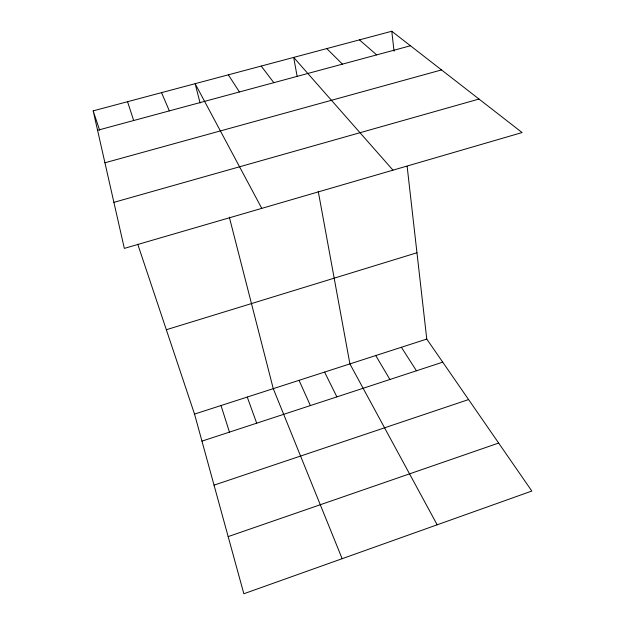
<?xml version="1.0" encoding="UTF-8"?>
<svg xmlns="http://www.w3.org/2000/svg" width="625" height="625" viewBox="0 0 625 625"><rect width="100%" height="100%" fill="white"/><g stroke="black" fill="none" stroke-linecap="round" stroke-linejoin="round"><path stroke-width="0.94" d="M228.164 536.602L498.648 443.055M214.039 485.148L468.586 399.562M201.961 441.133L442.734 362.164M194.531 414.086L426.773 339.078L531.828 491.047L243.852 593.75L194.531 414.086L137.75 244.219M166.336 329.727L416.961 252.758M113.898 202.352L478.992 99.047M104.93 162.781L441.531 69.922M97.57 130.273L410.453 45.766M93.172 110.867L391.781 31.25L522.102 132.555L124.328 248.391L93.172 110.867L99.625 130.172M359.453 39.867L376.656 54.891M326.75 48.586L342.445 64.133M392.984 170.156L293.672 57.406L297.156 76.43M261.195 66.07L273.82 82.664M228.352 74.828L239.406 91.961M401.383 347.281L416.445 370.781M375.758 355.555L389.906 379.492M437.172 524.805L349.906 363.906L318.234 191.281M261.773 208.367L195.133 83.68L200.094 103.031M324.586 372.086L336.883 396.883M299.039 380.336L310.398 405.57M161.539 92.641L169.344 110.883M342.148 558.695L273.266 388.656L229.328 217.156M247.258 397.062L256.688 423.187M127.547 101.703L133.672 120.516M221.016 405.531L229.453 432.117M391.781 31.25L394.055 51.242M407.141 166.375L426.773 339.078"/></g></svg>
